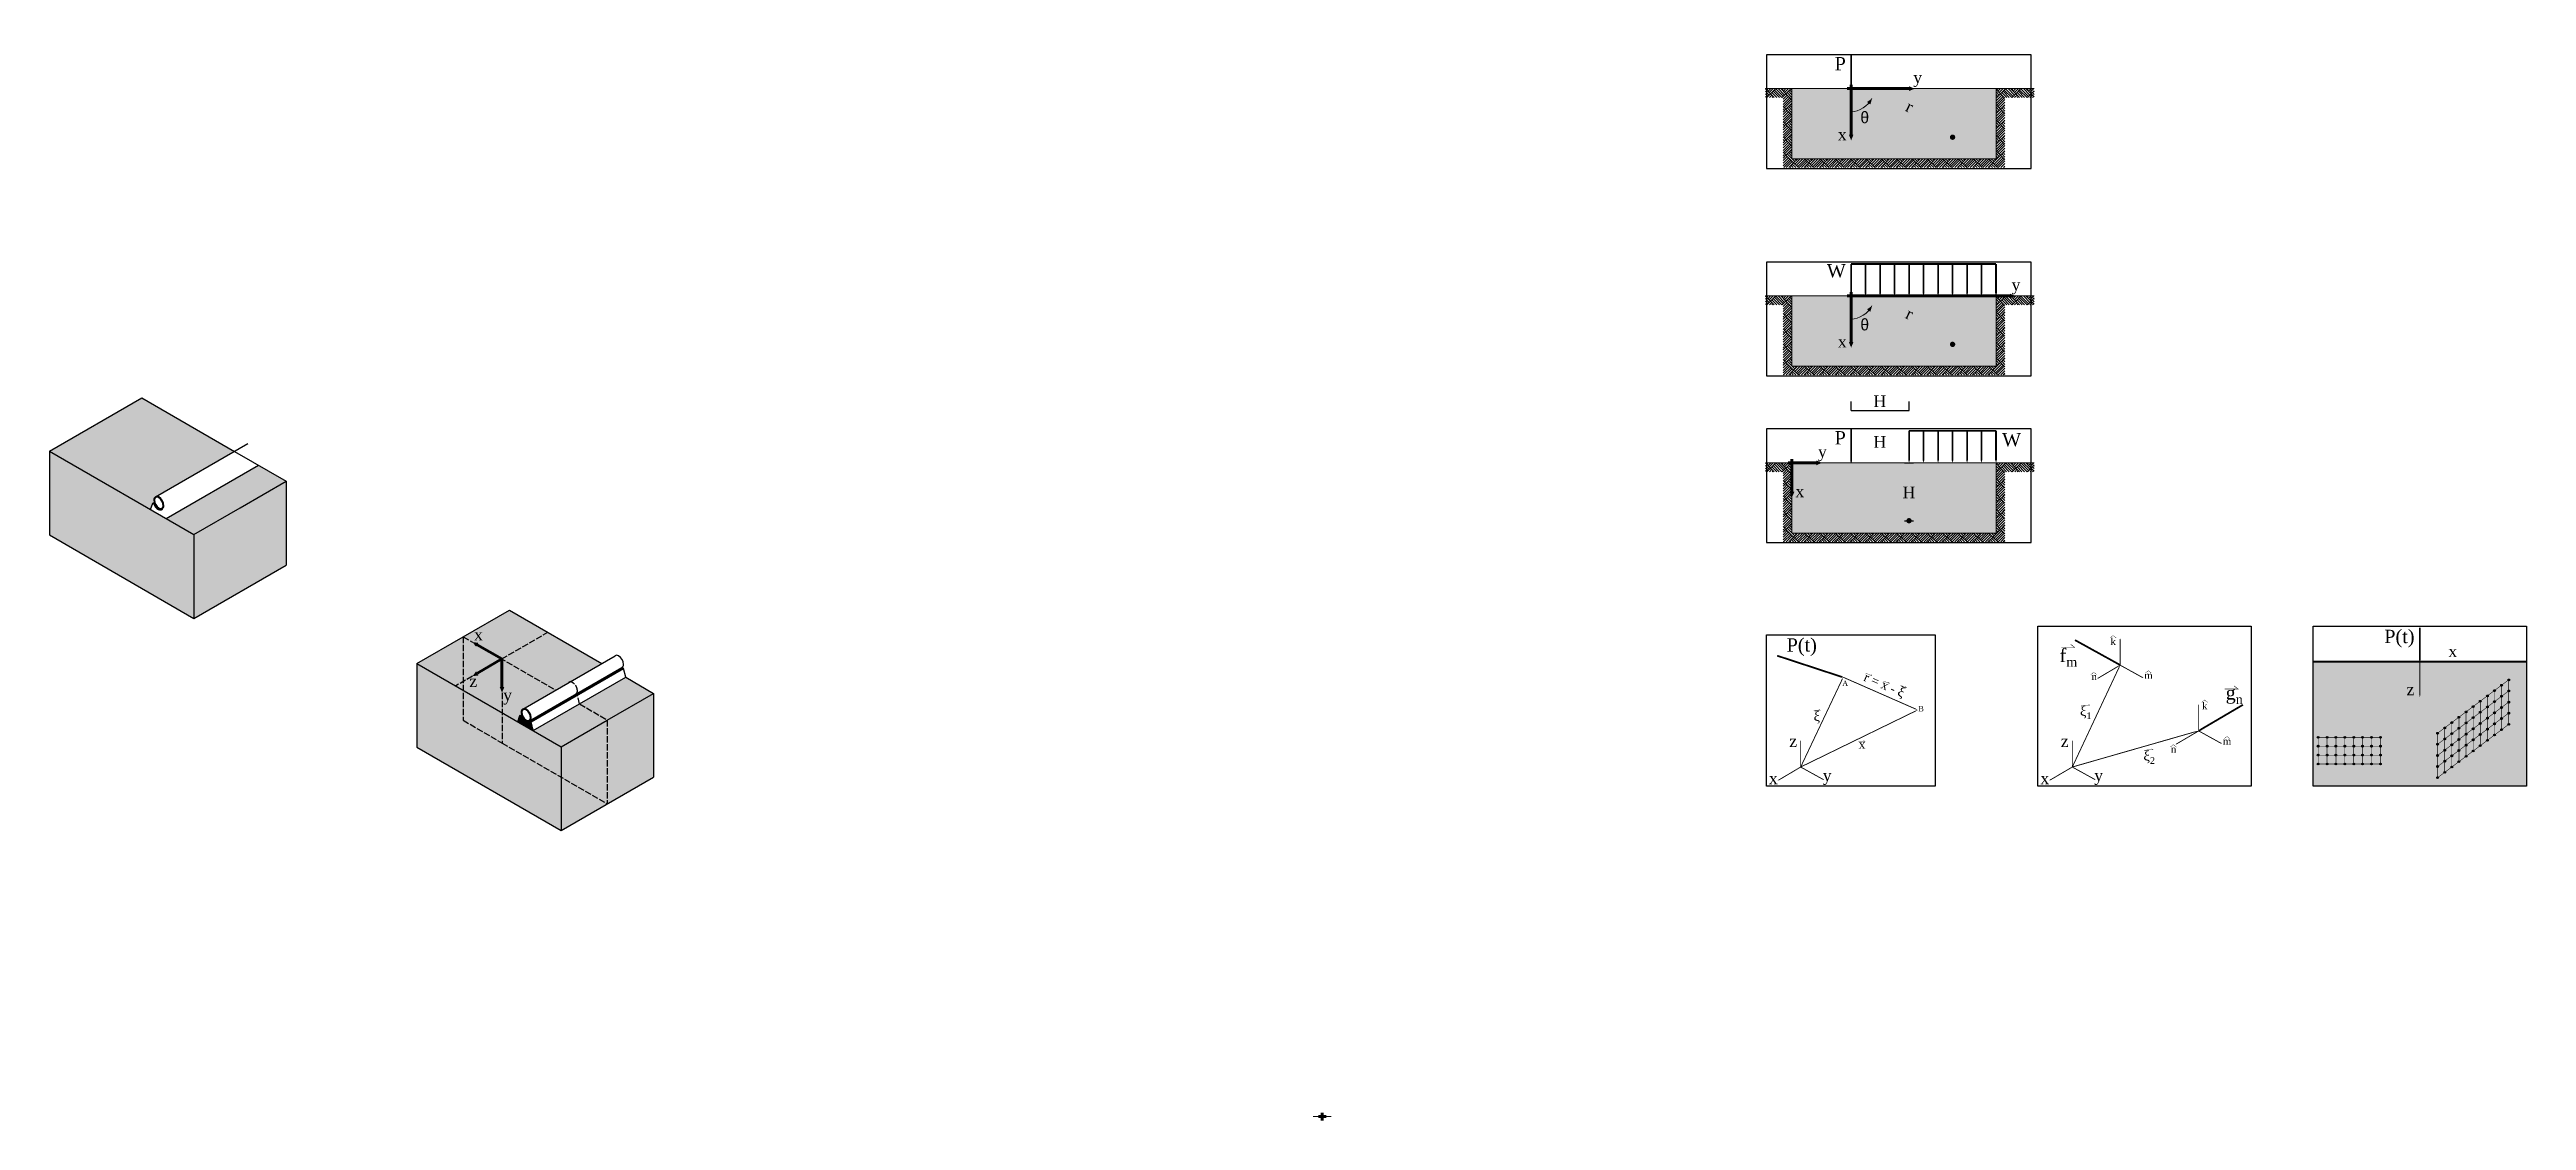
# Model space of a CAD drawing. Header units: millimetres. Extents: x -23849 to -9916, y -2981 to 3042.
import ezdxf

# ---------------------------------------------------------------- set-up
doc = ezdxf.new("R2010")
doc.units = ezdxf.units.MM
doc.header["$LTSCALE"] = 3
doc.linetypes.add('ACAD_ISO02W100', pattern=[15, 12, -3])
doc.linetypes.add('DASHED', pattern=[19.05, 12.7, -6.35])
doc.layers.add('achurado', color=40, linetype='Continuous')
doc.layers.add('incidente punteada', color=5, linetype='ACAD_ISO02W100', lineweight=35)
doc.layers.add('marcos', color=1, linetype='Continuous', plot=False)
doc.styles.add('graficos', font='times.ttf')

msp = doc.modelspace()

# ---------------------------------------------------------------- hatches: boundary and pattern name
at = {"lineweight": 5}
h = msp.add_hatch(dxfattribs=at)
h.set_pattern_fill('AR-PARQ1', scale=0.2, angle=45)
h.set_pattern_definition([(135, (-72.88, -5612.82), (-86.21046, 7e-15), [60.96, -60.96]), (135, (-65.7, -5605.633), (-86.21046, 7e-15), [60.96, -60.96]), (135, (-58.514, -5598.45), (-86.21046, 7e-15), [60.96, -60.96]), (135, (-51.33, -5591.265), (-86.21046, 7e-15), [60.96, -60.96]), (135, (-44.145, -5584.08), (-86.21046, 7e-15), [60.96, -60.96]), (135, (-36.96, -5576.896), (-86.21046, 7e-15), [60.96, -60.96]), (135, (-29.777, -5569.71), (-86.21046, 7e-15), [60.96, -60.96]), (45, (-115.99, -5569.71), (86.21046, -7e-15), [60.96, -60.96]), (45, (-123.17, -5562.53), (86.21046, -7e-15), [60.96, -60.96]), (45, (-130.356, -5555.344), (86.21046, -7e-15), [60.96, -60.96]), (45, (-137.54, -5548.16), (86.21046, -7e-15), [60.96, -60.96]), (45, (-144.724, -5540.975), (86.21046, -7e-15), [60.96, -60.96]), (45, (-151.91, -5533.79), (86.21046, -7e-15), [60.96, -60.96]), (45, (-159.09, -5526.607), (86.21046, -7e-15), [60.96, -60.96])])
h.paths.add_polyline_path([(-14048, 2822), (-14197, 2822), (-14197, 2772), (-14098, 2772), (-14098, 2378), (-12850, 2378), (-12850, 2772), (-12685, 2772), (-12685, 2822), (-12900, 2822), (-12900, 2428), (-14048, 2428)])
h = msp.add_hatch(color=9)
h.dxf.hatch_style = 1
h.paths.add_polyline_path([(-12900, 2822), (-14048, 2822), (-14048, 2428), (-12900, 2428)])
h = msp.add_hatch(dxfattribs=at)
h.set_pattern_fill('AR-PARQ1', scale=0.2, angle=45)
h.set_pattern_definition([(135, (-72.88, -6778.49), (-86.21046, 7e-15), [60.96, -60.96]), (135, (-65.7, -6771.305), (-86.21046, 7e-15), [60.96, -60.96]), (135, (-58.514, -6764.12), (-86.21046, 7e-15), [60.96, -60.96]), (135, (-51.33, -6756.937), (-86.21046, 7e-15), [60.96, -60.96]), (135, (-44.145, -6749.75), (-86.21046, 7e-15), [60.96, -60.96]), (135, (-36.96, -6742.57), (-86.21046, 7e-15), [60.96, -60.96]), (135, (-29.777, -6735.384), (-86.21046, 7e-15), [60.96, -60.96]), (45, (-115.99, -6735.384), (86.21046, -7e-15), [60.96, -60.96]), (45, (-123.17, -6728.2), (86.21046, -7e-15), [60.96, -60.96]), (45, (-130.356, -6721.016), (86.21046, -7e-15), [60.96, -60.96]), (45, (-137.54, -6713.83), (86.21046, -7e-15), [60.96, -60.96]), (45, (-144.724, -6706.65), (86.21046, -7e-15), [60.96, -60.96]), (45, (-151.91, -6699.463), (86.21046, -7e-15), [60.96, -60.96]), (45, (-159.09, -6692.28), (86.21046, -7e-15), [60.96, -60.96])])
h.paths.add_polyline_path([(-14048, 1656), (-14197, 1656), (-14197, 1606), (-14098, 1606), (-14098, 1212), (-12850, 1212), (-12850, 1606), (-12685, 1606), (-12685, 1656), (-12900, 1656), (-12900, 1262), (-14048, 1262)])
h = msp.add_hatch(color=9)
h.dxf.hatch_style = 1
h.paths.add_polyline_path([(-12900, 1656), (-14048, 1656), (-14048, 1262), (-12900, 1262)])
h = msp.add_hatch(color=9)
h.dxf.hatch_style = 1
h.paths.add_polyline_path([(-22809, 782), (-23330, 1083), (-23849, 783), (-23281, 455), (-23269, 490), (-23261, 494, -0.066126), (-23263, 509, -0.267949), (-23254, 526)])
h.paths.add_polyline_path([(-22518, 614), (-22674, 705), (-23194, 405), (-23038, 314), (-22778, 464)])
h.paths.add_polyline_path([(-22518, 614), (-22778, 464), (-23038, 314), (-23038, -157), (-22518, 143)])
h.paths.add_polyline_path([(-23038, 314), (-23194, 405), (-23849, 783), (-23849, 312), (-23038, -157)])
h = msp.add_hatch(dxfattribs=at)
h.set_pattern_fill('AR-PARQ1', scale=0.2, angle=45)
h.set_pattern_definition([(135, (-72.88, -7717.105), (-86.21046, 7e-15), [60.96, -60.96]), (135, (-65.7, -7709.92), (-86.21046, 7e-15), [60.96, -60.96]), (135, (-58.514, -7702.736), (-86.21046, 7e-15), [60.96, -60.96]), (135, (-51.33, -7695.55), (-86.21046, 7e-15), [60.96, -60.96]), (135, (-44.145, -7688.37), (-86.21046, 7e-15), [60.96, -60.96]), (135, (-36.96, -7681.184), (-86.21046, 7e-15), [60.96, -60.96]), (135, (-29.777, -7674), (-86.21046, 7e-15), [60.96, -60.96]), (45, (-115.99, -7674), (86.21046, -7e-15), [60.96, -60.96]), (45, (-123.17, -7666.815), (86.21046, -7e-15), [60.96, -60.96]), (45, (-130.356, -7659.63), (86.21046, -7e-15), [60.96, -60.96]), (45, (-137.54, -7652.447), (86.21046, -7e-15), [60.96, -60.96]), (45, (-144.724, -7645.26), (86.21046, -7e-15), [60.96, -60.96]), (45, (-151.91, -7638.08), (86.21046, -7e-15), [60.96, -60.96]), (45, (-159.09, -7630.894), (86.21046, -7e-15), [60.96, -60.96])])
h.paths.add_polyline_path([(-14048, 718), (-14197, 718), (-14197, 668), (-14098, 668), (-14098, 273), (-12850, 273), (-12850, 668), (-12685, 668), (-12685, 718), (-12900, 718), (-12900, 323), (-14048, 323)])
h = msp.add_hatch(color=9)
h.dxf.hatch_style = 1
h.paths.add_polyline_path([(-12900, 718), (-14048, 718), (-14048, 323), (-12900, 323)])
h = msp.add_hatch(color=9)
h.dxf.hatch_style = 1
h.paths.add_polyline_path([(-20743, -411), (-21263, -110), (-21783, -410), (-21215, -738), (-21203, -703), (-21195, -699, -0.066126), (-21197, -684, -0.267949), (-21187, -667)])
h.paths.add_polyline_path([(-20452, -579), (-20608, -488), (-21128, -788), (-20971, -879), (-20712, -729)])
h.paths.add_polyline_path([(-20452, -579), (-20712, -729), (-20971, -879), (-20971, -1350), (-20452, -1050)])
h.paths.add_polyline_path([(-20971, -879), (-21128, -788), (-21783, -410), (-21783, -881), (-20971, -1350)])
h = msp.add_hatch(color=9)
h.dxf.hatch_style = 1
h.paths.add_polyline_path([(-9916, -400), (-11116, -400), (-11116, -1100), (-9916, -1100)])
h = msp.add_hatch(color=5)
h.dxf.hatch_style = 1
h.paths.add_polyline_path([(-10416, -1053), (-10016, -753), (-10016, -503), (-10416, -803)])
edge = h.paths.add_edge_path(flags=17)
edge.add_line((-10056, -533), (-10056, -783))
edge.add_line((-10096, -563), (-10096, -813))
edge.add_line((-10136, -593), (-10136, -843))
edge.add_line((-10176, -623), (-10176, -873))
edge.add_line((-10216, -653), (-10216, -903))
edge.add_line((-10256, -683), (-10256, -933))
edge.add_line((-10296, -713), (-10296, -963))
edge.add_line((-10336, -743), (-10336, -993))
edge.add_line((-10376, -773), (-10376, -1023))
edge.add_line((-10416, -990), (-10016, -690))
edge.add_line((-10416, -928), (-10016, -628))
edge.add_line((-10416, -865), (-10016, -565))
at = {"true_color": 0x636466}
h = msp.add_hatch(color=251, dxfattribs=at)
h.dxf.hatch_style = 1
h.paths.add_polyline_path([(-10051, -533, 1), (-10061, -533, 1)])
h = msp.add_hatch(color=251, dxfattribs=at)
h.dxf.hatch_style = 1
h.paths.add_polyline_path([(-10011, -503, 1), (-10021, -503, 1)])
at = {"lineweight": 5}
h = msp.add_hatch(dxfattribs=at)
h.set_pattern_fill('ANSI31', color=9)
h.paths.add_polyline_path([(-21140, -739), (-21146, -736, -0.286824), (-21171, -737, -0.167308), (-21197, -707), (-21203, -703), (-21215, -738), (-21128, -788)])
h.paths.add_polyline_path([(-21169, -667, 0.57735), (-21197, -684, 0.267949), (-21169, -733, 0.57735), (-21140, -717, 0.267949)])
h.paths.add_polyline_path([(-21144, -717, -0.57735), (-21166, -730, -0.267949), (-21193, -684, -0.57735), (-21171, -671, -0.267949)], flags=16)
at = {"true_color": 0x636466}
h = msp.add_hatch(color=251, dxfattribs=at)
h.dxf.hatch_style = 1
h.paths.add_polyline_path([(-10251, -683, 1), (-10261, -683, 1)])
h = msp.add_hatch(color=251, dxfattribs=at)
h.dxf.hatch_style = 1
h.paths.add_polyline_path([(-10211, -653, 1), (-10221, -653, 1)])
h = msp.add_hatch(color=251, dxfattribs=at)
h.dxf.hatch_style = 1
h.paths.add_polyline_path([(-10171, -623, 1), (-10181, -623, 1)])
h = msp.add_hatch(color=251, dxfattribs=at)
h.dxf.hatch_style = 1
h.paths.add_polyline_path([(-10171, -685, 1), (-10181, -685, 1)])
h = msp.add_hatch(color=251, dxfattribs=at)
h.dxf.hatch_style = 1
h.paths.add_polyline_path([(-10131, -593, 1), (-10141, -593, 1)])
h = msp.add_hatch(color=251, dxfattribs=at)
h.dxf.hatch_style = 1
h.paths.add_polyline_path([(-10131, -655, 1), (-10141, -655, 1)])
h = msp.add_hatch(color=251, dxfattribs=at)
h.dxf.hatch_style = 1
h.paths.add_polyline_path([(-10091, -563, 1), (-10101, -563, 1)])
h = msp.add_hatch(color=251, dxfattribs=at)
h.dxf.hatch_style = 1
h.paths.add_polyline_path([(-10091, -625, 1), (-10101, -625, 1)])
h = msp.add_hatch(color=251, dxfattribs=at)
h.dxf.hatch_style = 1
h.paths.add_polyline_path([(-10091, -688, 1), (-10101, -688, 1)])
h = msp.add_hatch(color=251, dxfattribs=at)
h.dxf.hatch_style = 1
h.paths.add_polyline_path([(-10051, -595, 1), (-10061, -595, 1)])
h = msp.add_hatch(color=251, dxfattribs=at)
h.dxf.hatch_style = 1
h.paths.add_polyline_path([(-10051, -658, 1), (-10061, -658, 1)])
h = msp.add_hatch(color=251, dxfattribs=at)
h.dxf.hatch_style = 1
h.paths.add_polyline_path([(-10011, -565, 1), (-10021, -565, 1)])
h = msp.add_hatch(color=251, dxfattribs=at)
h.dxf.hatch_style = 1
h.paths.add_polyline_path([(-10011, -628, 1), (-10021, -628, 1)])
h = msp.add_hatch(color=251, dxfattribs=at)
h.dxf.hatch_style = 1
h.paths.add_polyline_path([(-10011, -690, 1), (-10021, -690, 1)])
h = msp.add_hatch(color=251, dxfattribs=at)
h.dxf.hatch_style = 1
h.paths.add_polyline_path([(-11083, -826, 1), (-11093, -826, 1)])
h = msp.add_hatch(color=1)
h.dxf.hatch_style = 1
h.paths.add_polyline_path([(-11038, -826), (-11088, -826), (-11088, -876), (-11038, -876)])
h.paths.add_polyline_path([(-10988, -826), (-11038, -826), (-11038, -876), (-10988, -876)])
h.paths.add_polyline_path([(-10938, -826), (-10988, -826), (-10988, -876), (-10938, -876)])
h.paths.add_polyline_path([(-10888, -826), (-10938, -826), (-10938, -876), (-10888, -876)])
h.paths.add_polyline_path([(-10838, -826), (-10888, -826), (-10888, -876), (-10838, -876)])
h.paths.add_polyline_path([(-10788, -826), (-10838, -826), (-10838, -876), (-10788, -876)])
h.paths.add_polyline_path([(-10738, -826), (-10788, -826), (-10788, -876), (-10738, -876)])
h.paths.add_polyline_path([(-10738, -876), (-10788, -876), (-10788, -926), (-10738, -926)])
h.paths.add_polyline_path([(-10788, -876), (-10838, -876), (-10838, -926), (-10788, -926)])
h.paths.add_polyline_path([(-10838, -876), (-10888, -876), (-10888, -926), (-10838, -926)])
h.paths.add_polyline_path([(-10888, -876), (-10938, -876), (-10938, -926), (-10888, -926)])
h.paths.add_polyline_path([(-10938, -876), (-10988, -876), (-10988, -926), (-10938, -926)])
h.paths.add_polyline_path([(-10988, -876), (-11038, -876), (-11038, -926), (-10988, -926)])
h.paths.add_polyline_path([(-11038, -876), (-11088, -876), (-11088, -926), (-11038, -926)])
h.paths.add_polyline_path([(-11038, -926), (-11088, -926), (-11088, -976), (-11038, -976)])
h.paths.add_polyline_path([(-10988, -926), (-11038, -926), (-11038, -976), (-10988, -976)])
h.paths.add_polyline_path([(-10938, -926), (-10988, -926), (-10988, -976), (-10938, -976)])
h.paths.add_polyline_path([(-10888, -926), (-10938, -926), (-10938, -976), (-10888, -976)])
h.paths.add_polyline_path([(-10838, -926), (-10888, -926), (-10888, -976), (-10838, -976)])
h.paths.add_polyline_path([(-10788, -926), (-10838, -926), (-10838, -976), (-10788, -976)])
h.paths.add_polyline_path([(-10738, -926), (-10788, -926), (-10788, -976), (-10738, -976)])
h = msp.add_hatch(color=251, dxfattribs=at)
h.dxf.hatch_style = 1
h.paths.add_polyline_path([(-11033, -826, 1), (-11043, -826, 1)])
h = msp.add_hatch(color=251, dxfattribs=at)
h.dxf.hatch_style = 1
h.paths.add_polyline_path([(-10983, -826, 1), (-10993, -826, 1)])
h = msp.add_hatch(color=251, dxfattribs=at)
h.dxf.hatch_style = 1
h.paths.add_polyline_path([(-10933, -826, 1), (-10943, -826, 1)])
h = msp.add_hatch(color=251, dxfattribs=at)
h.dxf.hatch_style = 1
h.paths.add_polyline_path([(-10883, -826, 1), (-10893, -826, 1)])
h = msp.add_hatch(color=251, dxfattribs=at)
h.dxf.hatch_style = 1
h.paths.add_polyline_path([(-10833, -826, 1), (-10843, -826, 1)])
h = msp.add_hatch(color=251, dxfattribs=at)
h.dxf.hatch_style = 1
h.paths.add_polyline_path([(-10783, -826, 1), (-10793, -826, 1)])
h = msp.add_hatch(color=251, dxfattribs=at)
h.dxf.hatch_style = 1
h.paths.add_polyline_path([(-10733, -826, 1), (-10743, -826, 1)])
h = msp.add_hatch(color=251, dxfattribs=at)
h.dxf.hatch_style = 1
h.paths.add_polyline_path([(-10411, -803, 1), (-10421, -803, 1)])
h = msp.add_hatch(color=251, dxfattribs=at)
h.dxf.hatch_style = 1
h.paths.add_polyline_path([(-10371, -773, 1), (-10381, -773, 1)])
h = msp.add_hatch(color=251, dxfattribs=at)
h.dxf.hatch_style = 1
h.paths.add_polyline_path([(-10371, -835, 1), (-10381, -835, 1)])
h = msp.add_hatch(color=251, dxfattribs=at)
h.dxf.hatch_style = 1
h.paths.add_polyline_path([(-10331, -743, 1), (-10341, -743, 1)])
h = msp.add_hatch(color=251, dxfattribs=at)
h.dxf.hatch_style = 1
h.paths.add_polyline_path([(-10331, -805, 1), (-10341, -805, 1)])
h = msp.add_hatch(color=251, dxfattribs=at)
h.dxf.hatch_style = 1
h.paths.add_polyline_path([(-10291, -713, 1), (-10301, -713, 1)])
h = msp.add_hatch(color=251, dxfattribs=at)
h.dxf.hatch_style = 1
h.paths.add_polyline_path([(-10291, -775, 1), (-10301, -775, 1)])
h = msp.add_hatch(color=251, dxfattribs=at)
h.dxf.hatch_style = 1
h.paths.add_polyline_path([(-10291, -838, 1), (-10301, -838, 1)])
h = msp.add_hatch(color=251, dxfattribs=at)
h.dxf.hatch_style = 1
h.paths.add_polyline_path([(-10251, -745, 1), (-10261, -745, 1)])
h = msp.add_hatch(color=251, dxfattribs=at)
h.dxf.hatch_style = 1
h.paths.add_polyline_path([(-10251, -808, 1), (-10261, -808, 1)])
h = msp.add_hatch(color=251, dxfattribs=at)
h.dxf.hatch_style = 1
h.paths.add_polyline_path([(-10211, -715, 1), (-10221, -715, 1)])
h = msp.add_hatch(color=251, dxfattribs=at)
h.dxf.hatch_style = 1
h.paths.add_polyline_path([(-10211, -778, 1), (-10221, -778, 1)])
h = msp.add_hatch(color=251, dxfattribs=at)
h.dxf.hatch_style = 1
h.paths.add_polyline_path([(-10211, -840, 1), (-10221, -840, 1)])
h = msp.add_hatch(color=251, dxfattribs=at)
h.dxf.hatch_style = 1
h.paths.add_polyline_path([(-10171, -748, 1), (-10181, -748, 1)])
h = msp.add_hatch(color=251, dxfattribs=at)
h.dxf.hatch_style = 1
h.paths.add_polyline_path([(-10171, -810, 1), (-10181, -810, 1)])
h = msp.add_hatch(color=251, dxfattribs=at)
h.dxf.hatch_style = 1
h.paths.add_polyline_path([(-10131, -718, 1), (-10141, -718, 1)])
h = msp.add_hatch(color=251, dxfattribs=at)
h.dxf.hatch_style = 1
h.paths.add_polyline_path([(-10131, -780, 1), (-10141, -780, 1)])
h = msp.add_hatch(color=251, dxfattribs=at)
h.dxf.hatch_style = 1
h.paths.add_polyline_path([(-10091, -750, 1), (-10101, -750, 1)])
h = msp.add_hatch(color=251, dxfattribs=at)
h.dxf.hatch_style = 1
h.paths.add_polyline_path([(-10091, -813, 1), (-10101, -813, 1)])
h = msp.add_hatch(color=251, dxfattribs=at)
h.dxf.hatch_style = 1
h.paths.add_polyline_path([(-10051, -720, 1), (-10061, -720, 1)])
h = msp.add_hatch(color=251, dxfattribs=at)
h.dxf.hatch_style = 1
h.paths.add_polyline_path([(-10051, -783, 1), (-10061, -783, 1)])
h = msp.add_hatch(color=251, dxfattribs=at)
h.dxf.hatch_style = 1
h.paths.add_polyline_path([(-10011, -753, 1), (-10021, -753, 1)])
h = msp.add_hatch(color=251, dxfattribs=at)
h.dxf.hatch_style = 1
h.paths.add_polyline_path([(-11083, -876, 1), (-11093, -876, 1)])
h = msp.add_hatch(color=251, dxfattribs=at)
h.dxf.hatch_style = 1
h.paths.add_polyline_path([(-11083, -926, 1), (-11093, -926, 1)])
h = msp.add_hatch(color=251, dxfattribs=at)
h.dxf.hatch_style = 1
h.paths.add_polyline_path([(-11083, -976, 1), (-11093, -976, 1)])
h = msp.add_hatch(color=251, dxfattribs=at)
h.dxf.hatch_style = 1
h.paths.add_polyline_path([(-11033, -876, 1), (-11043, -876, 1)])
h = msp.add_hatch(color=251, dxfattribs=at)
h.dxf.hatch_style = 1
h.paths.add_polyline_path([(-11033, -926, 1), (-11043, -926, 1)])
h = msp.add_hatch(color=251, dxfattribs=at)
h.dxf.hatch_style = 1
h.paths.add_polyline_path([(-11033, -976, 1), (-11043, -976, 1)])
h = msp.add_hatch(color=251, dxfattribs=at)
h.dxf.hatch_style = 1
h.paths.add_polyline_path([(-10983, -876, 1), (-10993, -876, 1)])
h = msp.add_hatch(color=251, dxfattribs=at)
h.dxf.hatch_style = 1
h.paths.add_polyline_path([(-10983, -926, 1), (-10993, -926, 1)])
h = msp.add_hatch(color=251, dxfattribs=at)
h.dxf.hatch_style = 1
h.paths.add_polyline_path([(-10983, -976, 1), (-10993, -976, 1)])
h = msp.add_hatch(color=251, dxfattribs=at)
h.dxf.hatch_style = 1
h.paths.add_polyline_path([(-10933, -876, 1), (-10943, -876, 1)])
h = msp.add_hatch(color=251, dxfattribs=at)
h.dxf.hatch_style = 1
h.paths.add_polyline_path([(-10933, -926, 1), (-10943, -926, 1)])
h = msp.add_hatch(color=251, dxfattribs=at)
h.dxf.hatch_style = 1
h.paths.add_polyline_path([(-10933, -976, 1), (-10943, -976, 1)])
h = msp.add_hatch(color=251, dxfattribs=at)
h.dxf.hatch_style = 1
h.paths.add_polyline_path([(-10883, -876, 1), (-10893, -876, 1)])
h = msp.add_hatch(color=251, dxfattribs=at)
h.dxf.hatch_style = 1
h.paths.add_polyline_path([(-10883, -926, 1), (-10893, -926, 1)])
h = msp.add_hatch(color=251, dxfattribs=at)
h.dxf.hatch_style = 1
h.paths.add_polyline_path([(-10883, -976, 1), (-10893, -976, 1)])
h = msp.add_hatch(color=251, dxfattribs=at)
h.dxf.hatch_style = 1
h.paths.add_polyline_path([(-10833, -876, 1), (-10843, -876, 1)])
h = msp.add_hatch(color=251, dxfattribs=at)
h.dxf.hatch_style = 1
h.paths.add_polyline_path([(-10833, -926, 1), (-10843, -926, 1)])
h = msp.add_hatch(color=251, dxfattribs=at)
h.dxf.hatch_style = 1
h.paths.add_polyline_path([(-10833, -976, 1), (-10843, -976, 1)])
h = msp.add_hatch(color=251, dxfattribs=at)
h.dxf.hatch_style = 1
h.paths.add_polyline_path([(-10783, -876, 1), (-10793, -876, 1)])
h = msp.add_hatch(color=251, dxfattribs=at)
h.dxf.hatch_style = 1
h.paths.add_polyline_path([(-10783, -926, 1), (-10793, -926, 1)])
h = msp.add_hatch(color=251, dxfattribs=at)
h.dxf.hatch_style = 1
h.paths.add_polyline_path([(-10783, -976, 1), (-10793, -976, 1)])
h = msp.add_hatch(color=251, dxfattribs=at)
h.dxf.hatch_style = 1
h.paths.add_polyline_path([(-10733, -876, 1), (-10743, -876, 1)])
h = msp.add_hatch(color=251, dxfattribs=at)
h.dxf.hatch_style = 1
h.paths.add_polyline_path([(-10733, -926, 1), (-10743, -926, 1)])
h = msp.add_hatch(color=251, dxfattribs=at)
h.dxf.hatch_style = 1
h.paths.add_polyline_path([(-10733, -976, 1), (-10743, -976, 1)])
h = msp.add_hatch(color=251, dxfattribs=at)
h.dxf.hatch_style = 1
h.paths.add_polyline_path([(-10411, -865, 1), (-10421, -865, 1)])
h = msp.add_hatch(color=251, dxfattribs=at)
h.dxf.hatch_style = 1
h.paths.add_polyline_path([(-10411, -928, 1), (-10421, -928, 1)])
h = msp.add_hatch(color=251, dxfattribs=at)
h.dxf.hatch_style = 1
h.paths.add_polyline_path([(-10371, -898, 1), (-10381, -898, 1)])
h = msp.add_hatch(color=251, dxfattribs=at)
h.dxf.hatch_style = 1
h.paths.add_polyline_path([(-10371, -960, 1), (-10381, -960, 1)])
h = msp.add_hatch(color=251, dxfattribs=at)
h.dxf.hatch_style = 1
h.paths.add_polyline_path([(-10331, -868, 1), (-10341, -868, 1)])
h = msp.add_hatch(color=251, dxfattribs=at)
h.dxf.hatch_style = 1
h.paths.add_polyline_path([(-10331, -930, 1), (-10341, -930, 1)])
h = msp.add_hatch(color=251, dxfattribs=at)
h.dxf.hatch_style = 1
h.paths.add_polyline_path([(-10291, -900, 1), (-10301, -900, 1)])
h = msp.add_hatch(color=251, dxfattribs=at)
h.dxf.hatch_style = 1
h.paths.add_polyline_path([(-10291, -963, 1), (-10301, -963, 1)])
h = msp.add_hatch(color=251, dxfattribs=at)
h.dxf.hatch_style = 1
h.paths.add_polyline_path([(-10251, -870, 1), (-10261, -870, 1)])
h = msp.add_hatch(color=251, dxfattribs=at)
h.dxf.hatch_style = 1
h.paths.add_polyline_path([(-10251, -933, 1), (-10261, -933, 1)])
h = msp.add_hatch(color=251, dxfattribs=at)
h.dxf.hatch_style = 1
h.paths.add_polyline_path([(-10211, -903, 1), (-10221, -903, 1)])
h = msp.add_hatch(color=251, dxfattribs=at)
h.dxf.hatch_style = 1
h.paths.add_polyline_path([(-10171, -873, 1), (-10181, -873, 1)])
h = msp.add_hatch(color=251, dxfattribs=at)
h.dxf.hatch_style = 1
h.paths.add_polyline_path([(-10131, -843, 1), (-10141, -843, 1)])
h = msp.add_hatch(color=251, dxfattribs=at)
h.dxf.hatch_style = 1
h.paths.add_polyline_path([(-10411, -990, 1), (-10421, -990, 1)])
h = msp.add_hatch(color=251, dxfattribs=at)
h.dxf.hatch_style = 1
h.paths.add_polyline_path([(-10411, -1053, 1), (-10421, -1053, 1)])
h = msp.add_hatch(color=251, dxfattribs=at)
h.dxf.hatch_style = 1
h.paths.add_polyline_path([(-10371, -1023, 1), (-10381, -1023, 1)])
h = msp.add_hatch(color=251, dxfattribs=at)
h.dxf.hatch_style = 1
h.paths.add_polyline_path([(-10331, -993, 1), (-10341, -993, 1)])

# ---------------------------------------------------------------- linework, layer by layer
at = {"color": 7, "lineweight": 5}
for p, q in [((-12685, 2822), (-14197, 2822)), ((-12685, 1656), (-14197, 1656)), ((-12685, 718), (-14197, 718))]:
    msp.add_line(p, q, dxfattribs=at)
at = {"color": 7, "lineweight": 5, "extrusion": (0, 0, -1)}
for p, q in [((-13766, 2822), (-13665, 2822)), ((-13766, 1656), (-13665, 1656)), ((-14098, 718), (-13997, 718)), ((-16741, -2959), (-16640, -2959))]:
    msp.add_line(p, q, dxfattribs=at)
at = {"color": 7, "lineweight": 60}
for p, q in [((-13737, 2822), (-13693, 2822)), ((-13715, 2844), (-13715, 2800)), ((-13389, 2822), (-13715, 2822)), ((-13715, 2563), (-13715, 2822)), ((-13715, 1678), (-13715, 1634)), ((-13737, 1656), (-13693, 1656)), ((-12822, 1656), (-13715, 1656)), ((-13715, 1397), (-13715, 1656)), ((-14069, 718), (-14026, 718)), ((-14048, 739), (-14048, 696)), ((-13911, 718), (-14048, 718)), ((-14048, 555), (-14048, 718)), ((-21444, -306), (-21306, -385)), ((-21443, -466), (-21306, -385)), ((-21306, -544), (-21306, -385)), ((-16712, -2959), (-16669, -2959)), ((-16691, -2937), (-16691, -2981))]:
    msp.add_line(p, q, dxfattribs=at)
for p, q in [((-23849, 783), (-23330, 1083)), ((-23330, 1083), (-22809, 782)), ((-23849, 783), (-23038, 314)), ((-23849, 783), (-23849, 312)), ((-23254, 526), (-22734, 826)), ((-23194, 405), (-22674, 705)), ((-22809, 782), (-22518, 614)), ((-22778, 464), (-22518, 614)), ((-22518, 614), (-22518, 143)), ((-23281, 455), (-23269, 490)), ((-23269, 490), (-23261, 494)), ((-23263, 486), (-23269, 490)), ((-23263, 486), (-23259, 488)), ((-23038, 314), (-22778, 464)), ((-23849, 312), (-23038, -157)), ((-23038, 314), (-23038, -157)), ((-23038, -157), (-22518, 143)), ((-21783, -410), (-21263, -110)), ((-21263, -110), (-20743, -411)), ((-21783, -410), (-20971, -879)), ((-21783, -410), (-21783, -881)), ((-21187, -667), (-20668, -367)), ((-21150, -733), (-20630, -433)), ((-21146, -736), (-20626, -436)), ((-21140, -739), (-20620, -439)), ((-21128, -788), (-20608, -488)), ((-20620, -439), (-20626, -436)), ((-20608, -488), (-20620, -439)), ((-20608, -488), (-20452, -579)), ((-20712, -729), (-20452, -579)), ((-20452, -579), (-20452, -1050)), ((-21215, -738), (-21203, -703)), ((-21128, -788), (-21215, -738)), ((-21203, -703), (-21195, -699)), ((-21197, -707), (-21203, -703)), ((-21197, -707), (-21193, -705)), ((-21140, -739), (-21146, -736)), ((-21128, -788), (-21140, -739)), ((-20971, -879), (-20712, -729)), ((-21783, -881), (-20971, -1350)), ((-20971, -879), (-20971, -1350)), ((-20971, -1350), (-20452, -1050))]:
    msp.add_line(p, q)
at = {"color": 7, "lineweight": 40}
msp.add_line((-11116, -400), (-9916, -400), dxfattribs=at)
for points, format in [([(-13715, 2822, 0, 60, 0), (-13715, 2872, 10, 10, 0), (-13715, 3012, 10, 10, 0)], "xyseb"), ([(-13145, 2549, 0, 30, 0), (-13190, 2571, 0, 0, 0), (-13715, 2822, 0, 0, 0)], "xyseb"), ([(-13715, 1836, 10, 10, 0), (-13715, 1706, 30, 0, 0), (-13715, 1656, 0, 0, 0)], "xyseb"), ([(-13634, 1836, 10, 10, 0), (-13634, 1706, 30, 0, 0), (-13634, 1656, 0, 0, 0)], "xyseb"), ([(-13552, 1836, 10, 10, 0), (-13552, 1706, 30, 0, 0), (-13552, 1656, 0, 0, 0)], "xyseb"), ([(-13471, 1836, 10, 10, 0), (-13471, 1706, 30, 0, 0), (-13471, 1656, 0, 0, 0)], "xyseb"), ([(-13389, 1836, 10, 10, 0), (-13389, 1706, 30, 0, 0), (-13389, 1656, 0, 0, 0)], "xyseb"), ([(-13308, 1836, 10, 10, 0), (-13308, 1706, 30, 0, 0), (-13308, 1656, 0, 0, 0)], "xyseb"), ([(-13226, 1836, 10, 10, 0), (-13226, 1706, 30, 0, 0), (-13226, 1656, 0, 0, 0)], "xyseb"), ([(-13145, 1836, 10, 10, 0), (-13145, 1706, 30, 0, 0), (-13145, 1656, 0, 0, 0)], "xyseb"), ([(-13063, 1836, 10, 10, 0), (-13063, 1706, 30, 0, 0), (-13063, 1656, 0, 0, 0)], "xyseb"), ([(-12982, 1836, 10, 10, 0), (-12982, 1706, 30, 0, 0), (-12982, 1656, 0, 0, 0)], "xyseb"), ([(-12900, 1836, 10, 10, 0), (-12900, 1706, 30, 0, 0), (-12900, 1656, 0, 0, 0)], "xyseb"), ([(-13145, 1384, 0, 30, 0), (-13190, 1405, 0, 0, 0), (-13715, 1656, 0, 0, 0)], "xyseb"), ([(-13715, 1062, 0, 15, 0), (-13685, 1062, 0, 0, 0), (-13588, 1062, 0, 0, 0)], "xyseb"), ([(-13389, 1062, 0, 15, 0), (-13419, 1062, 0, 0, 0), (-13516, 1062, 0, 0, 0)], "xyseb"), ([(-13715, 718, 0, 60, 0), (-13715, 768, 10, 10, 0), (-13715, 908, 10, 10, 0)], "xyseb"), ([(-13715, 833, 0, 15, 0), (-13685, 833, 0, 0, 0), (-13588, 833, 0, 0, 0)], "xyseb"), ([(-13389, 833, 0, 15, 0), (-13419, 833, 0, 0, 0), (-13516, 833, 0, 0, 0)], "xyseb"), ([(-13389, 898, 10, 10, 0), (-13389, 768, 30, 0, 0), (-13389, 718, 0, 0, 0)], "xyseb"), ([(-13308, 898, 10, 10, 0), (-13308, 768, 30, 0, 0), (-13308, 718, 0, 0, 0)], "xyseb"), ([(-13226, 898, 10, 10, 0), (-13226, 768, 30, 0, 0), (-13226, 718, 0, 0, 0)], "xyseb"), ([(-13145, 898, 10, 10, 0), (-13145, 768, 30, 0, 0), (-13145, 718, 0, 0, 0)], "xyseb"), ([(-13063, 898, 10, 10, 0), (-13063, 768, 30, 0, 0), (-13063, 718, 0, 0, 0)], "xyseb"), ([(-12982, 898, 10, 10, 0), (-12982, 768, 30, 0, 0), (-12982, 718, 0, 0, 0)], "xyseb"), ([(-12900, 898, 10, 10, 0), (-12900, 768, 30, 0, 0), (-12900, 718, 0, 0, 0)], "xyseb"), ([(-13389, 718, 0, 15, 0), (-13389, 688, 0, 0, 0), (-13389, 591, 0, 0, 0)], "xyseb"), ([(-23263, 486, 0.167308), (-23237, 456, 0.286824), (-23213, 457, 0.286824)], "xyb"), ([(-13389, 392, 0, 15, 0), (-13389, 422, 0, 0, 0), (-13389, 519, 0, 0, 0)], "xyseb"), ([(-20630, -433, 0.267949), (-20620, -417, 0.267949), (-20649, -367, 0.267949), (-20668, -367, 0.267949)], "xyb"), ([(-10516, -400, 5, 5, 0), (-10516, -550, 20, 0, 0), (-10516, -600, 0, 0, 0)], "xyseb"), ([(-10516, -400, 5, 5, 0), (-10366, -400, 20, 0, 0), (-10316, -400, 0, 0, 0)], "xyseb"), ([(-20641, -440, 0.168896), (-20627, -436)], "xyb"), ([(-21197, -707, 0.167308), (-21171, -737, 0.286824), (-21146, -736, 0.286824)], "xyb"), ([(-13999, -993, 5, 5, 0), (-13999, -873, 25, 0, 0), (-13999, -843, 0, 0, 0)], "xyseb"), ([(-12471, -993, 5, 5, 0), (-12471, -873, 25, 0, 0), (-12471, -843, 0, 0, 0)], "xyseb"), ([(-13999, -993, 5, 5, 0), (-14102, -1054, 25, 0, 0), (-14128, -1069, 0, 0, 0)], "xyseb"), ([(-13999, -993, 5, 5, 0), (-13894, -1051, 25, 0, 0), (-13867, -1066, 0, 0, 0)], "xyseb"), ([(-12471, -993, 5, 5, 0), (-12575, -1054, 25, 0, 0), (-12601, -1069, 0, 0, 0)], "xyseb"), ([(-12471, -993, 5, 5, 0), (-12366, -1051, 25, 0, 0), (-12340, -1066, 0, 0, 0)], "xyseb")]:
    msp.add_lwpolyline(points, format=format)
at = {"color": 7, "lineweight": 5}
for points in [[(-14197, 2822), (-14048, 2822), (-14048, 2428), (-12900, 2428), (-12900, 2822), (-12685, 2822)], [(-14197, 1656), (-14048, 1656), (-14048, 1262), (-12900, 1262), (-12900, 1656), (-12685, 1656)], [(-14197, 718), (-14048, 718), (-14048, 323), (-12900, 323), (-12900, 718), (-12685, 718)]]:
    msp.add_lwpolyline(points, dxfattribs=at)
at = {"color": 7, "lineweight": 5, "const_width": 15}
for points in [[(-13137, 2549, -1), (-13152, 2549, -1)], [(-13137, 1384, -1), (-13152, 1384, -1)], [(-13382, 392, -1), (-13397, 392, -1)]]:
    msp.add_lwpolyline(points, format="xyb", close=True, dxfattribs=at)
at = {"const_width": 10}
for points in [[(-13715, 1836), (-12900, 1836)], [(-13389, 898), (-12900, 898)]]:
    msp.add_lwpolyline(points, dxfattribs=at)
for points in [[(-13715, 1012), (-13715, 1062)], [(-13715, 1012), (-13389, 1012)], [(-13389, 1012), (-13389, 1062)], [(-13414, 718), (-13364, 718)], [(-13414, 392), (-13364, 392)]]:
    msp.add_lwpolyline(points)
for points in [[(-23235, 460, 0.57735), (-23206, 476, 0.267949), (-23235, 526, 0.57735), (-23263, 509, 0.267949)], [(-23233, 463, 0.57735), (-23211, 476, 0.267949), (-23237, 522, 0.57735), (-23259, 509, 0.267949)], [(-21169, -733, 0.57735), (-21140, -717, 0.267949), (-21169, -667, 0.57735), (-21197, -684, 0.267949)], [(-21166, -730, 0.57735), (-21144, -717, 0.267949), (-21171, -671, 0.57735), (-21193, -684, 0.267949)]]:
    msp.add_lwpolyline(points, format="xyb", close=True)
at = {"color": 5}
for points in [[(-12202, -420, 0, 60, 0), (-12246, -395, 10, 10, 0), (-12456, -279, 10, 10, 0)], [(-12202, -420, 0, 25, 0), (-12234, -488, 5, 5, 0), (-12471, -993, 5, 5, 0)], [(-13340, -672, 0, 25, 0), (-13408, -705, 5, 5, 0), (-13999, -993, 5, 5, 0)]]:
    msp.add_lwpolyline(points, format="xyseb", dxfattribs=at)
at = {"color": 251, "lineweight": 5, "true_color": 0x636466}
for points in [[(-12224, -267, 2, 2, 0), (-12242, -253, 2, 2, 0), (-12259, -267, 0, 0, 0)], [(-12333, -474, 2, 2, 0), (-12350, -460, 2, 2, 0), (-12367, -474, 0, 0, 0)], [(-12026, -465, 2, 2, 0), (-12043, -451, 2, 2, 0), (-12060, -465, 0, 0, 0)], [(-11709, -630, 2, 2, 0), (-11727, -616, 2, 2, 0), (-11744, -630, 0, 0, 0)], [(-11584, -835, 2, 2, 0), (-11601, -821, 2, 2, 0), (-11618, -835, 0, 0, 0)], [(-11886, -881, 2, 2, 0), (-11903, -867, 2, 2, 0), (-11920, -881, 0, 0, 0)]]:
    msp.add_lwpolyline(points, format="xyseb", dxfattribs=at)
at = {"color": 251, "linetype": 'DASHED', "true_color": 0x636466}
for points in [[(-12202, -420, 5, 5, 0), (-12202, -300, 25, 0, 0), (-12202, -270, 0, 0, 0)], [(-12202, -420, 5, 5, 0), (-12305, -481, 25, 0, 0), (-12331, -496, 0, 0, 0)], [(-12202, -420, 5, 5, 0), (-12097, -478, 25, 0, 0), (-12071, -492, 0, 0, 0)], [(-11760, -790, 5, 5, 0), (-11760, -670, 25, 0, 0), (-11760, -640, 0, 0, 0)], [(-11760, -790, 5, 5, 0), (-11864, -851, 25, 0, 0), (-11890, -866, 0, 0, 0)], [(-11760, -790, 5, 5, 0), (-11655, -848, 25, 0, 0), (-11629, -862, 0, 0, 0)]]:
    msp.add_lwpolyline(points, format="xyseb", dxfattribs=at)
at = {"color": 55, "true_color": 0x999b37}
msp.add_lwpolyline([(-10516, -400, 0, 60, 0), (-10516, -350, 10, 10, 0), (-10516, -210, 10, 10, 0)], format="xyseb", dxfattribs=at)
at = {"color": 114, "true_color": 0x139b48}
msp.add_lwpolyline([(-13760, -488, 0, 60, 0), (-13808, -473, 10, 10, 0), (-14131, -367, 10, 10, 0)], format="xyseb", dxfattribs=at)
at = {"color": 5}
for points, const_width in [([(-12532, -321), (-12458, -321), (-12481, -302)], 3), ([(-12409, -645), (-12373, -645), (-12381, -639)], 2), ([(-13674, -850), (-13637, -850), (-13645, -844)], 2)]:
    msp.add_lwpolyline(points, dxfattribs=dict(at, const_width=const_width))
at = {"color": 1}
for points in [[(-13760, -488, 0, 25, 0), (-13792, -556, 5, 5, 0), (-13999, -993, 5, 5, 0)], [(-11760, -790, 0, 60, 0), (-11717, -764, 10, 10, 0), (-11511, -643, 10, 10, 0)], [(-11760, -790, 0, 25, 0), (-11833, -810, 5, 5, 0), (-12471, -993, 5, 5, 0)]]:
    msp.add_lwpolyline(points, format="xyseb", dxfattribs=at)
at = {"color": 6}
msp.add_lwpolyline([(-13340, -672, 0, 25, 0), (-13409, -642, 5, 5, 0), (-13760, -488, 5, 5, 0)], format="xyseb", dxfattribs=at)
at = {"color": 6, "const_width": 2}
for points in [[(-13633, -465), (-13600, -480), (-13604, -471)], [(-13534, -509), (-13500, -523), (-13505, -514)], [(-13438, -533), (-13404, -548), (-13409, -538)]]:
    msp.add_lwpolyline(points, dxfattribs=at)
at = {"color": 1}
for points, const_width in [([(-11613, -554), (-11539, -554), (-11562, -536)], 3), ([(-13925, -673), (-13889, -673), (-13897, -667)], 2), ([(-12052, -897), (-12016, -897), (-12024, -891)], 2)]:
    msp.add_lwpolyline(points, dxfattribs=dict(at, const_width=const_width))
at = {"color": 251, "true_color": 0x636466, "const_width": 3}
for points in [[(-10416, -1053), (-10016, -753), (-10016, -503), (-10416, -803)], [(-11088, -826), (-10738, -826), (-10738, -976), (-11088, -976)]]:
    msp.add_lwpolyline(points, close=True, dxfattribs=at)
for points in [[(-10056, -533), (-10056, -783)], [(-10416, -865), (-10016, -565)], [(-10416, -928), (-10016, -628)], [(-10416, -990), (-10016, -690)], [(-10256, -683), (-10256, -933)], [(-10216, -653), (-10216, -903)], [(-10176, -623), (-10176, -873)], [(-10136, -593), (-10136, -843)], [(-10096, -563), (-10096, -813)], [(-11038, -826), (-11038, -976)], [(-10988, -826), (-10988, -976)], [(-10938, -826), (-10938, -976)], [(-10888, -826), (-10888, -976)], [(-10838, -826), (-10838, -976)], [(-10788, -826), (-10788, -976)], [(-10376, -773), (-10376, -1023)], [(-10336, -743), (-10336, -993)], [(-10296, -713), (-10296, -963)], [(-11088, -876), (-10738, -876)], [(-11088, -926), (-10738, -926)]]:
    msp.add_lwpolyline(points, dxfattribs=at)
at = {"color": 251, "true_color": 0x636466}
for centre in [(-10056, -533), (-10016, -503), (-10256, -683), (-10216, -653), (-10176, -623), (-10176, -685), (-10136, -593), (-10136, -655), (-10096, -563), (-10096, -625), (-10096, -688), (-10056, -595), (-10056, -658), (-10016, -565), (-10016, -628), (-10016, -690), (-11088, -826), (-11038, -826), (-10988, -826), (-10938, -826), (-10888, -826), (-10838, -826), (-10788, -826), (-10738, -826), (-10416, -803), (-10376, -773), (-10376, -835), (-10336, -743), (-10336, -805), (-10296, -713), (-10296, -775), (-10296, -838), (-10256, -745), (-10256, -808), (-10216, -715), (-10216, -778), (-10216, -840), (-10176, -748), (-10176, -810), (-10136, -718), (-10136, -780), (-10096, -750), (-10096, -813), (-10056, -720), (-10056, -783), (-10016, -753), (-11088, -876), (-11088, -926), (-11088, -976), (-11038, -876), (-11038, -926), (-11038, -976), (-10988, -876), (-10988, -926), (-10988, -976), (-10938, -876), (-10938, -926), (-10938, -976), (-10888, -876), (-10888, -926), (-10888, -976), (-10838, -876), (-10838, -926), (-10838, -976), (-10788, -876), (-10788, -926), (-10788, -976), (-10738, -876), (-10738, -926), (-10738, -976), (-10416, -865), (-10416, -928), (-10376, -898), (-10376, -960), (-10336, -868), (-10336, -930), (-10296, -900), (-10296, -963), (-10256, -870), (-10256, -933), (-10216, -903), (-10176, -873), (-10136, -843), (-10416, -990), (-10416, -1053), (-10376, -1023), (-10336, -993)]:
    msp.add_circle(centre, 5, dxfattribs=at)
at = {"color": 7, "lineweight": 5, "extrusion": (0, 0, -1)}
for centre in [(13732, 2844), (13732, 1678)]:
    msp.add_arc(centre, 155, 210.2401, 264.0472, dxfattribs=at)
at = {"color": 7, "lineweight": 60}
for points in [[(-13389, 2809), (-13389, 2835), (-13357, 2822)], [(-13702, 2563), (-13728, 2563), (-13715, 2531)], [(-12822, 1643), (-12822, 1669), (-12790, 1656)], [(-13702, 1397), (-13728, 1397), (-13715, 1366)], [(-13911, 704), (-13911, 731), (-13879, 718)], [(-14034, 555), (-14061, 555), (-14048, 524)], [(-21450, -317), (-21437, -295), (-21471, -290)], [(-21436, -478), (-21450, -455), (-21470, -482)], [(-21317, -543), (-21291, -543), (-21304, -575)]]:
    msp.add_solid(points, dxfattribs=at)
at = {"color": 7, "lineweight": 5}
for points in [[(-13607, 2733), (-13626, 2747), (-13598, 2766)], [(-13607, 1567), (-13626, 1581), (-13598, 1600)]]:
    msp.add_solid(points, dxfattribs=at)
at = {"layer": 'achurado', "color": 7, "lineweight": 5}
for p, q in [((-12891, 2822), (-14030, 2822)), ((-12754, 1656), (-14030, 1656)), ((-12754, 718), (-14030, 718))]:
    msp.add_line(p, q, dxfattribs=at)
at = {"layer": 'incidente punteada', "color": 0, "lineweight": -3}
for p, q in [((-21523, -260), (-21523, -730)), ((-21523, -260), (-21471, -290)), ((-21306, -385), (-21046, -235)), ((-21435, -311), (-21005, -559)), ((-21470, -482), (-21564, -536)), ((-21304, -575), (-21304, -858)), ((-20880, -589), (-20886, -586)), ((-20868, -638), (-20880, -589)), ((-20868, -638), (-20712, -729)), ((-21523, -730), (-21304, -858)), ((-20712, -729), (-20712, -1200)), ((-21304, -858), (-20712, -1200))]:
    msp.add_line(p, q, dxfattribs=at)
for points in [[(-20890, -583, 0.267949), (-20880, -567, 0.267949), (-20909, -517, 0.267949), (-20928, -517, 0.267949)], [(-20901, -590, 0.168896), (-20886, -586)]]:
    msp.add_lwpolyline(points, format="xyb", dxfattribs=at)
at = {"layer": 'marcos'}
for points in [[(-12703, 3013), (-14192, 3013), (-14192, 2373), (-12703, 2373)], [(-12703, 1847), (-14192, 1847), (-14192, 1207), (-12703, 1207)], [(-12703, 909), (-14192, 909), (-14192, 269), (-12703, 269)], [(-14192, -250), (-13242, -250), (-13242, -1100), (-14192, -1100)], [(-12665, -200), (-11465, -200), (-11465, -1100), (-12665, -1100)], [(-11116, -200), (-9916, -200), (-9916, -1100), (-11116, -1100)]]:
    msp.add_lwpolyline(points, close=True, dxfattribs=at)

# ---------------------------------------------------------------- texts
at = {"color": 7, "lineweight": 5, "style": 'graficos'}
for s, insert, char_height, attachment_point in [('P', (-13745, 3000), 75, 3), ('y', (-13316, 2918), 65.6, 3), ('x', (-13740, 2597), 65.6, 3), ('W', (-13745, 1835), 75, 3), ('y', (-12763, 1752), 65.6, 3), ('x', (-13740, 1432), 65.6, 3), ('H', (-13518, 1097), 65.6, 3), ('P', (-13745, 896), 75, 3), ('H', (-13518, 868), 65.6, 3), ('W', (-12759, 885), 75, 3), ('y', (-13852, 814), 65.6, 3), ('x', (-13979, 590), 65.6, 3), ('H', (-13354, 584), 65.6, 3), ('x', (-21412, -215), 65.6, 3), ('x', (-10306, -309), 65.6, 3), ('z', (-21444, -477), 65.6, 3), ('z', (-10547, -589), 65.6, 9), ('y', (-21248, -555), 65.6, 3), ('z', (-14019, -880), 65.6, 9), ('z', (-12492, -880), 65.6, 9), ('x', (-14128, -1024), 65.6, 3), ('y', (-13825, -1007), 65.6, 3), ('x', (-12601, -1024), 65.6, 3), ('y', (-12298, -1007), 65.6, 3)]:
    msp.add_mtext(s, dxfattribs=dict(at, insert=insert, char_height=char_height, attachment_point=attachment_point))
for s, insert, char_height, attachment_point, rotation in [('{\\fSymbol|b0|i0|c2|p18;q}', (-13663, 2630), 65.62, 3, 180), ('r', (-13387, 2758), 65.6, 1, 334.5885), ('r', (-13387, 1593), 65.6, 1, 334.5885), ('{\\fSymbol|b0|i0|c2|p18;q}', (-13663, 1465), 65.62, 3, 180)]:
    msp.add_mtext(s, dxfattribs=dict(at, insert=insert, char_height=char_height, attachment_point=attachment_point, rotation=rotation))
at = {"color": 114, "lineweight": 5, "true_color": 0x139b48, "insert": (-13908, -269), "char_height": 75, "attachment_point": 3, "style": 'graficos'}
msp.add_mtext('P(t)', dxfattribs=at)
at = {"color": 251, "lineweight": 5, "true_color": 0x636466, "style": 'graficos'}
for s, insert, char_height, attachment_point in [('k', (-12226, -307), 40, 9), ('A', (-13732, -507), 30, 3), ('n', (-12333, -464), 40, 3), ('m', (-12019, -457), 40, 3), ('B', (-13306, -650), 30, 3), ('k', (-11711, -669), 40, 9), ('n', (-11886, -872), 40, 3), ('m', (-11577, -827), 40, 3)]:
    msp.add_mtext(s, dxfattribs=dict(at, insert=insert, char_height=char_height, attachment_point=attachment_point))
at = {"color": 55, "lineweight": 5, "true_color": 0x999b37, "insert": (-10546, -221), "char_height": 75, "attachment_point": 3, "style": 'graficos'}
msp.add_mtext('P(t)', dxfattribs=at)
at = {"color": 5, "lineweight": 5, "attachment_point": 3, "style": 'graficos'}
for s, insert, char_height in [('\\A1;f{\\H0.7x;\\S^ m;}', (-12443, -328), 75), ('\\A1;{\\H1.0833x;ξ\\H0.7x;\\S^ 1;}', (-12363, -651), 50), ('x', (-13635, -840), 50)]:
    msp.add_mtext(s, dxfattribs=dict(at, insert=insert, char_height=char_height))
at = {"color": 6, "lineweight": 5, "insert": (-13405, -553), "char_height": 50, "attachment_point": 3, "rotation": 336.3905, "style": 'graficos'}
msp.add_mtext('r = x - {\\H1.0833x;ξ}', dxfattribs=at)
at = {"color": 1, "lineweight": 5, "attachment_point": 3, "style": 'graficos'}
for s, insert, char_height in [('\\A1;g{\\H0.7x;\\S^ n;}', (-11512, -538), 75), ('{\\H1.0833x;ξ}', (-13890, -680), 50), ('\\A1;{\\H1.0833x;ξ\\H0.7x;\\S^ 2;}', (-12006, -903), 50)]:
    msp.add_mtext(s, dxfattribs=dict(at, insert=insert, char_height=char_height))

doc.saveas('drawing.dxf')
